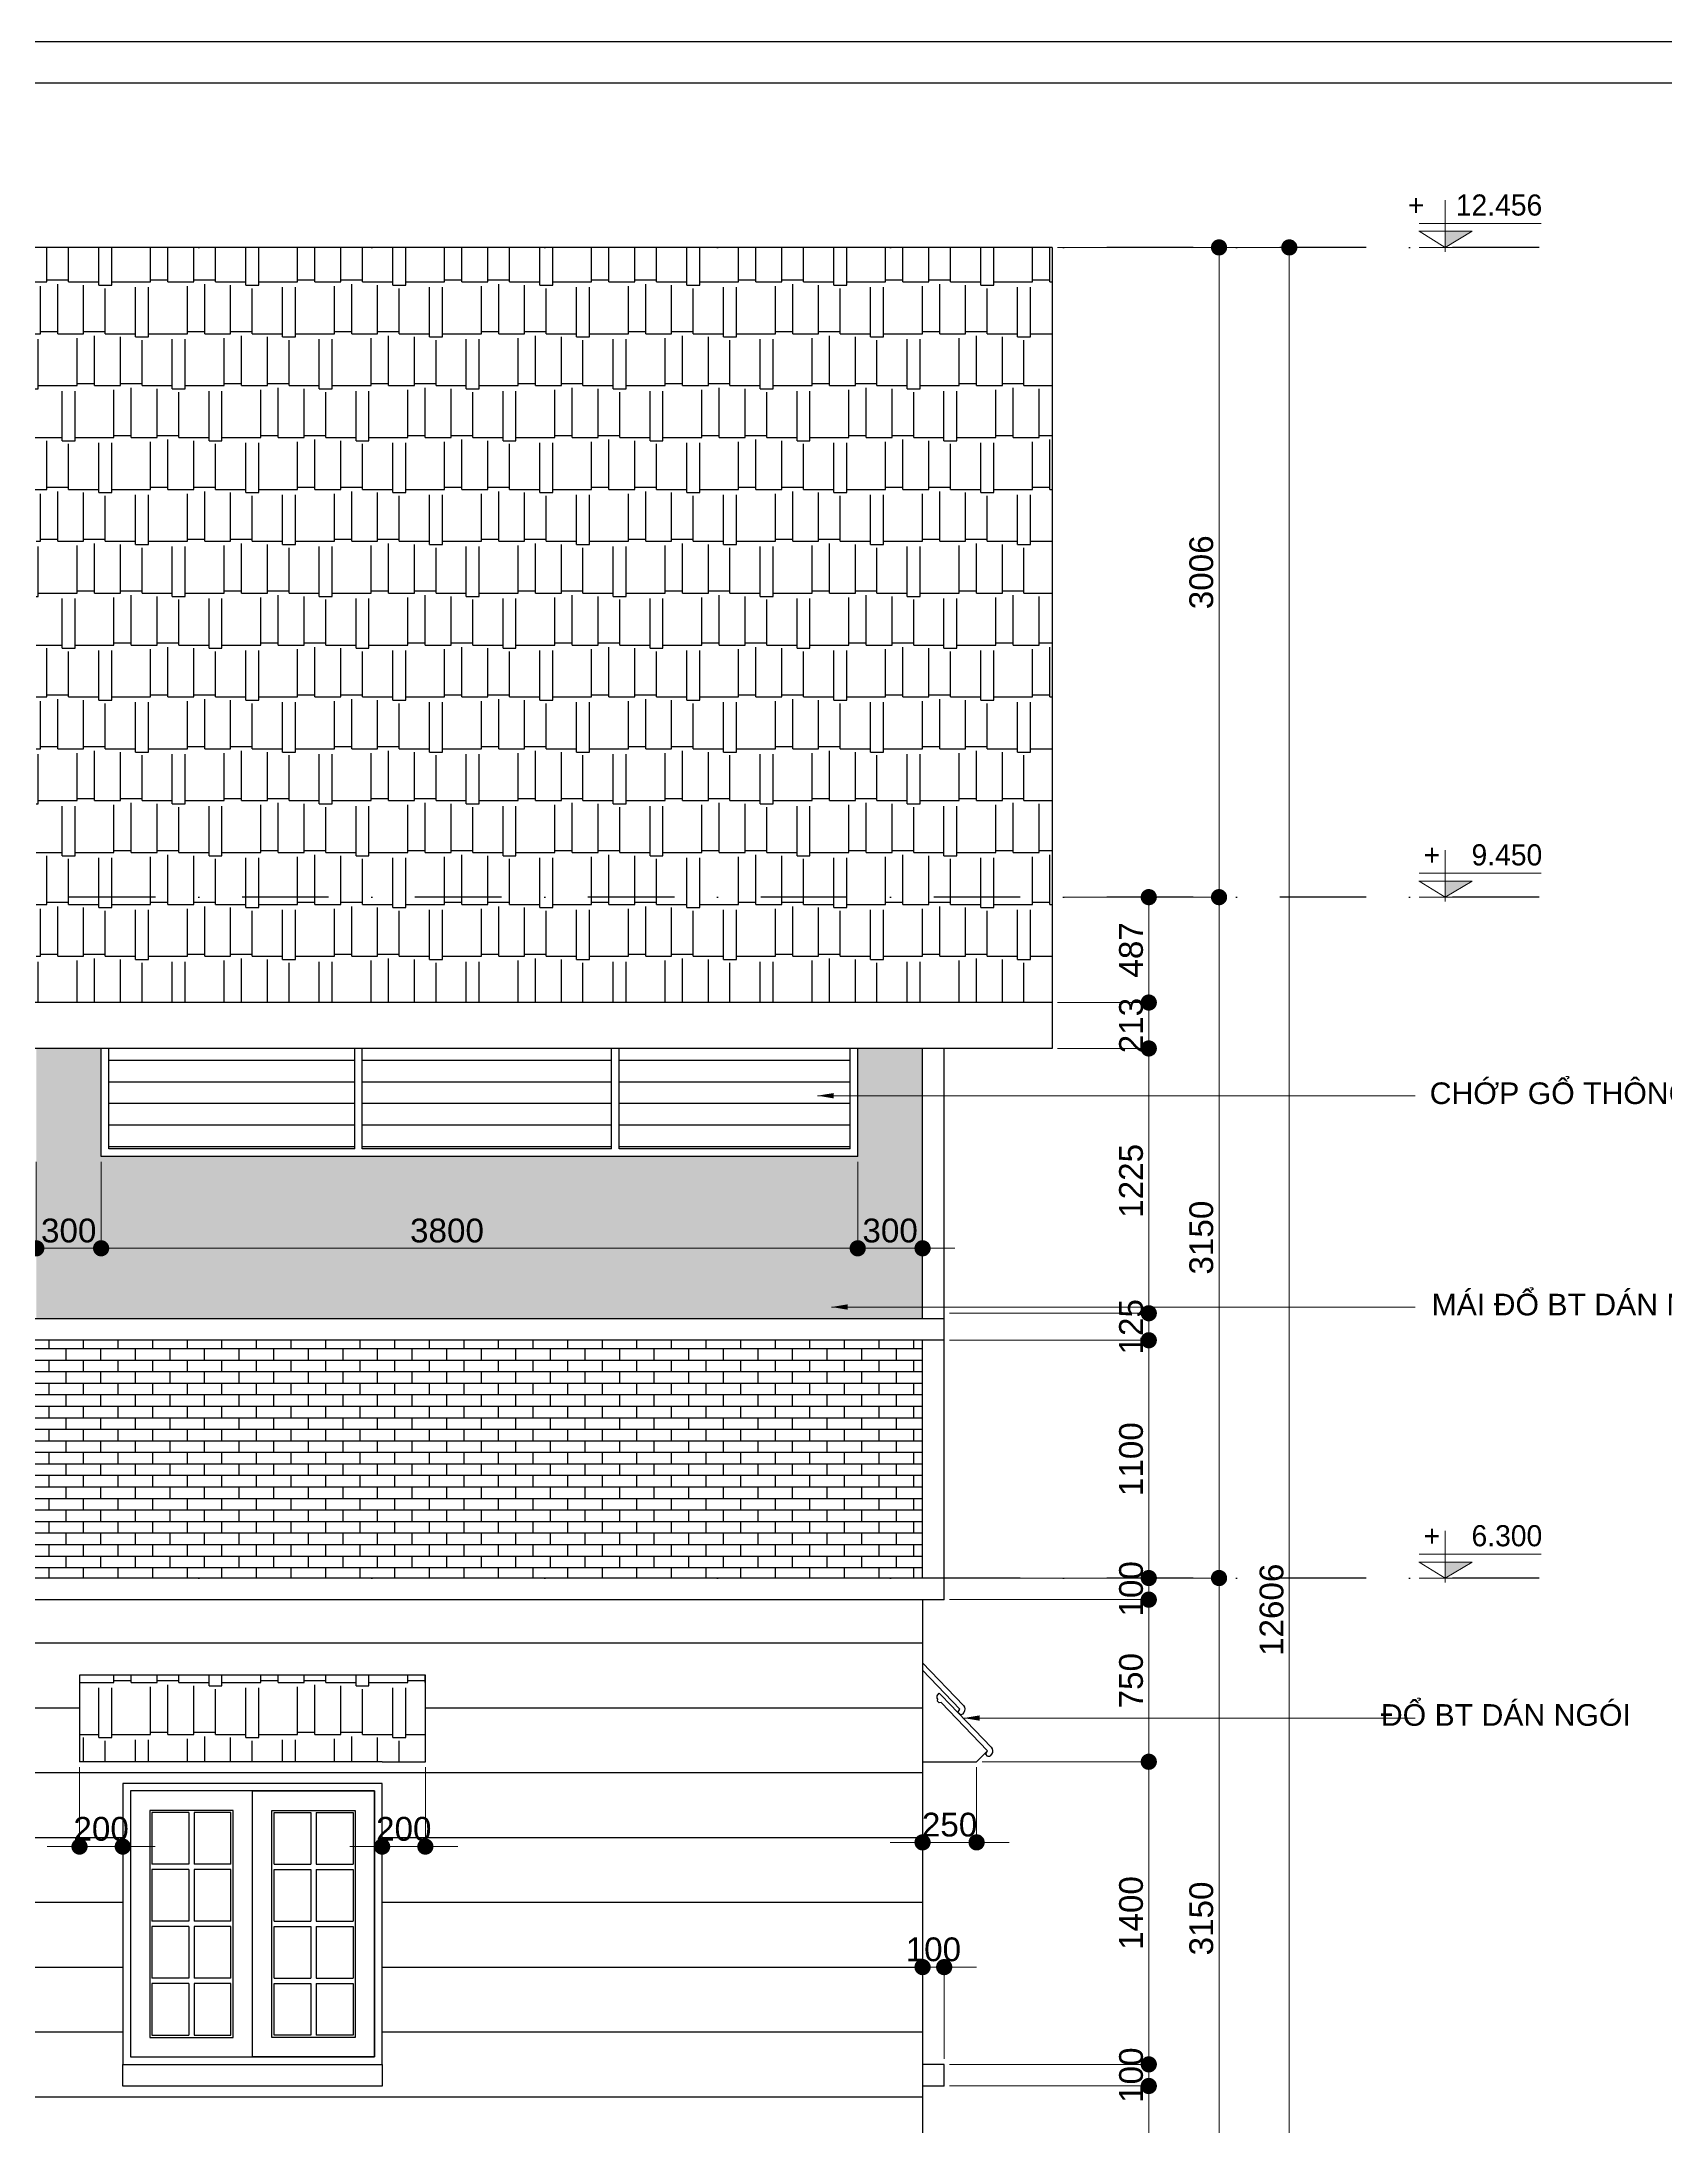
# Model space of a CAD drawing. Header units: millimetres. Extents: x -257631 to 60726, y -119421 to -4977.
# Drawn here: x 33852 to 48874, y -24266 to -4977 of the extents above; entities that cross this region are included whole.
import ezdxf
from ezdxf.enums import TextEntityAlignment as Align

# ---------------------------------------------------------------- set-up
doc = ezdxf.new("R2010")
doc.units = ezdxf.units.MM
doc.header["$LTSCALE"] = 400
doc.header["$MEASUREMENT"] = 0
doc.header["$PDMODE"] = 35
doc.linetypes.add('DASHDOTX2', pattern=[2, 1, -0.5, 0, -0.5])
for name, color, linetype in [('HACTH', 8, 'Continuous'), ('KHUNG', 5, 'Continuous'), ('net 2', 7, 'Continuous'), ('net 3', 144, 'Continuous'), ('THAY', 7, 'Continuous')]:
    doc.layers.add(name, color=color, linetype=linetype)
doc.layers.add('VTH-GHI CHU- KI HIEU', color=7, linetype='Continuous', lineweight=13)
doc.styles.add('100_dim', font='VAVOB.TTF', dxfattribs={"height": 220})
doc.styles.add('VNI-AVO', font='vhelven.ttf', dxfattribs={"height": 220})
doc.dimstyles.new('style-50', dxfattribs={"dimscale": 0, "dimtxt": 2.3, "dimasz": 150, "dimexe": 50, "dimexo": 50, "dimgap": 50, "dimtad": 1, "dimdec": 0, "dimlfac": 0.5, "dimzin": 9, "dimtxsty": 'VNI-AVO', "dimblk": 'DOT', "dimcen": 0, "dimdle": 150, "dimclrd": 146, "dimclre": 146, "dimclrt": 7, "dimadec": 0, "dimazin": 0, "dimtfac": 1, "dimtdec": 0, "dimtix": 1, "dimtmove": 2, "dimatfit": 3, "dimfxl": 0, "dimlwd": 13, "dimlwe": 13, "dimarcsym": 0})
pattern_1 = [(0, (0, 0), (1020, 480), [240, -200, 280, -120, 360, -160]), (0, (240, 20), (1020, 480), [200, -760, 160, -240]), (0, (720, -30), (1020, 480), [120, -1240]), (90, (0, 0), (-340, 480), [460, -1460]), (90, (240, 0), (-340, 480), [450, -1470]), (90, (440, 0), (-340, 480), [420, -1500]), (90, (720, -30), (-340, 480), [460, -1460]), (90, (840, -30), (-340, 480), [460, -1460]), (90, (1200, 0), (-340, 480), [440, -1480])]

# ---------------------------------------------------------------- blocks, each defined once
blk = doc.blocks.new('_Dot')
at = {"color": 0, "linetype": 'ByBlock', "lineweight": -2}
blk.add_line((-0.5, 0), (-1, 0), dxfattribs=at)
at = {"color": 0, "linetype": 'ByBlock', "lineweight": 100, "const_width": 0.5}
blk.add_lwpolyline([(-0.25, 0, 1), (0.25, 0, 1)], format="xyb", close=True, dxfattribs=at)
blk = doc.blocks.new('*D616')
at = {"layer": 'Defpoints', "color": 0}
for p in [(271584, 131809), (270434, 106597), (273777, 106597)]:
    blk.add_point(p, dxfattribs=at)
at = {"layer": 'net 2', "color": 146, "lineweight": 13}
for p, q in [((271634, 131809), (273827, 131809)), ((273777, 131659), (273777, 106747)), ((270484, 106597), (273827, 106597))]:
    blk.add_line(p, q, dxfattribs=at)
at = {"layer": 'net 2', "color": 146, "lineweight": 13, "xscale": 150, "yscale": 150, "zscale": 150}
for p, rotation in [((273777, 131809), 90), ((273777, 106597), 270)]:
    blk.add_blockref('_Dot', p, dxfattribs=dict(at, rotation=rotation))
at = {"layer": 'net 2', "color": 7, "insert": (273614, 119203), "char_height": 220, "attachment_point": 5, "rotation": 90, "style": 'VNI-AVO'}
blk.add_mtext('12606', dxfattribs=at)
blk = doc.blocks.new('*D615')
at = {"layer": 'Defpoints', "color": 0}
for p in [(271584, 131809), (273127, 131809), (271634, 125797)]:
    blk.add_point(p, dxfattribs=at)
at = {"layer": 'net 2', "color": 146, "lineweight": 13}
for p, q in [((271634, 131809), (273177, 131809)), ((273127, 125947), (273127, 131659)), ((271684, 125797), (273177, 125797))]:
    blk.add_line(p, q, dxfattribs=at)
at = {"layer": 'net 2', "color": 146, "lineweight": 13, "xscale": 150, "yscale": 150, "zscale": 150}
for p, rotation in [((273127, 131809), 90), ((273127, 125797), 270)]:
    blk.add_blockref('_Dot', p, dxfattribs=dict(at, rotation=rotation))
at = {"layer": 'net 2', "color": 7, "insert": (272964, 128803), "char_height": 220, "attachment_point": 5, "rotation": 90, "style": 'VNI-AVO'}
blk.add_mtext('3006', dxfattribs=at)
blk = doc.blocks.new('*D614')
at = {"layer": 'Defpoints', "color": 0}
for p in [(271734, 125797), (272477, 125797), (271584, 124822)]:
    blk.add_point(p, dxfattribs=at)
at = {"layer": 'net 2', "color": 146, "lineweight": 13}
for p, q in [((271784, 125797), (272527, 125797)), ((272477, 124972), (272477, 125647)), ((271634, 124822), (272527, 124822))]:
    blk.add_line(p, q, dxfattribs=at)
at = {"layer": 'net 2', "color": 146, "lineweight": 13, "xscale": 150, "yscale": 150, "zscale": 150}
for p, rotation in [((272477, 125797), 90), ((272477, 124822), 270)]:
    blk.add_blockref('_Dot', p, dxfattribs=dict(at, rotation=rotation))
at = {"layer": 'net 2', "color": 7, "insert": (272314, 125309), "char_height": 220, "attachment_point": 5, "rotation": 90, "style": 'VNI-AVO'}
blk.add_mtext('487', dxfattribs=at)
blk = doc.blocks.new('*D613')
at = {"layer": 'Defpoints', "color": 0}
for p in [(271634, 125797), (273127, 125797), (270584, 119497)]:
    blk.add_point(p, dxfattribs=at)
at = {"layer": 'net 2', "color": 146, "lineweight": 13}
for p, q in [((271684, 125797), (273177, 125797)), ((273127, 119647), (273127, 125647)), ((270634, 119497), (273177, 119497))]:
    blk.add_line(p, q, dxfattribs=at)
at = {"layer": 'net 2', "color": 146, "lineweight": 13, "xscale": 150, "yscale": 150, "zscale": 150}
for p, rotation in [((273127, 125797), 90), ((273127, 119497), 270)]:
    blk.add_blockref('_Dot', p, dxfattribs=dict(at, rotation=rotation))
at = {"layer": 'net 2', "color": 7, "insert": (272964, 122647), "char_height": 220, "attachment_point": 5, "rotation": 90, "style": 'VNI-AVO'}
blk.add_mtext('3150', dxfattribs=at)
blk = doc.blocks.new('*D612')
at = {"layer": 'Defpoints', "color": 0}
for p in [(271634, 124397), (272477, 124397), (270584, 121947)]:
    blk.add_point(p, dxfattribs=at)
at = {"layer": 'net 2', "color": 146, "lineweight": 13}
for p, q in [((271684, 124397), (272527, 124397)), ((272477, 122097), (272477, 124247)), ((270634, 121947), (272527, 121947))]:
    blk.add_line(p, q, dxfattribs=at)
at = {"layer": 'net 2', "color": 146, "lineweight": 13, "xscale": 150, "yscale": 150, "zscale": 150}
for p, rotation in [((272477, 124397), 90), ((272477, 121947), 270)]:
    blk.add_blockref('_Dot', p, dxfattribs=dict(at, rotation=rotation))
at = {"layer": 'net 2', "color": 7, "insert": (272314, 123172), "char_height": 220, "attachment_point": 5, "rotation": 90, "style": 'VNI-AVO'}
blk.add_mtext('1225', dxfattribs=at)
blk = doc.blocks.new('*D611')
at = {"layer": 'Defpoints', "color": 0}
for p in [(270584, 121947), (272477, 121947), (270584, 121697)]:
    blk.add_point(p, dxfattribs=at)
at = {"layer": 'net 2', "color": 146, "lineweight": 13}
for p, q in [((272477, 122097), (272477, 122247)), ((270634, 121947), (272527, 121947)), ((272477, 121697), (272477, 121947)), ((270634, 121697), (272527, 121697)), ((272477, 121547), (272477, 121397))]:
    blk.add_line(p, q, dxfattribs=at)
at = {"layer": 'net 2', "color": 146, "lineweight": 13, "xscale": 150, "yscale": 150, "zscale": 150}
for p, rotation in [((272477, 121947), 270), ((272477, 121697), 90)]:
    blk.add_blockref('_Dot', p, dxfattribs=dict(at, rotation=rotation))
at = {"layer": 'net 2', "color": 7, "insert": (272314, 121822), "char_height": 220, "attachment_point": 5, "rotation": 90, "style": 'VNI-AVO'}
blk.add_mtext('125', dxfattribs=at)
blk = doc.blocks.new('*D610')
at = {"layer": 'Defpoints', "color": 0}
for p in [(270584, 121697), (272477, 121697), (270584, 119497)]:
    blk.add_point(p, dxfattribs=at)
at = {"layer": 'net 2', "color": 146, "lineweight": 13}
for p, q in [((270634, 121697), (272527, 121697)), ((272477, 119647), (272477, 121547)), ((270634, 119497), (272527, 119497))]:
    blk.add_line(p, q, dxfattribs=at)
at = {"layer": 'net 2', "color": 146, "lineweight": 13, "xscale": 150, "yscale": 150, "zscale": 150}
for p, rotation in [((272477, 121697), 90), ((272477, 119497), 270)]:
    blk.add_blockref('_Dot', p, dxfattribs=dict(at, rotation=rotation))
at = {"layer": 'net 2', "color": 7, "insert": (272314, 120597), "char_height": 220, "attachment_point": 5, "rotation": 90, "style": 'VNI-AVO'}
blk.add_mtext('1100', dxfattribs=at)
blk = doc.blocks.new('*D607')
at = {"layer": 'Defpoints', "color": 0}
for p in [(270584, 119497), (272477, 119497), (270584, 119297)]:
    blk.add_point(p, dxfattribs=at)
at = {"layer": 'net 2', "color": 146, "lineweight": 13}
for p, q in [((272477, 119647), (272477, 119797)), ((270634, 119497), (272527, 119497)), ((272477, 119297), (272477, 119497)), ((270634, 119297), (272527, 119297)), ((272477, 119147), (272477, 118997))]:
    blk.add_line(p, q, dxfattribs=at)
at = {"layer": 'net 2', "color": 146, "lineweight": 13, "xscale": 150, "yscale": 150, "zscale": 150}
for p, rotation in [((272477, 119497), 270), ((272477, 119297), 90)]:
    blk.add_blockref('_Dot', p, dxfattribs=dict(at, rotation=rotation))
at = {"layer": 'net 2', "color": 7, "insert": (272314, 119397), "char_height": 220, "attachment_point": 5, "rotation": 90, "style": 'VNI-AVO'}
blk.add_mtext('100', dxfattribs=at)
blk = doc.blocks.new('VTH- COTE')
at = {"layer": 'VTH-GHI CHU- KI HIEU'}
blk.add_hatch(color=256, dxfattribs=at).paths.add_polyline_path([(0, 0), (40.7, 24.3), (0, 24.3)])
for p, q in [((0, 71.4), (0, -6.7)), ((-39.3, 36.3), (145.4, 36.3)), ((-39.7, 24.3), (40.7, 24.3)), ((-39.3, 24.3), (0, 0)), ((-39.3, 0), (40.7, 0)), ((40.7, 24.3), (0, 0))]:
    blk.add_line(p, q, dxfattribs=at)
at = {"layer": 'VTH-GHI CHU- KI HIEU', "style": '100_dim'}
blk.add_attdef('%%P0.000', text='', height=32, dxfattribs=at).set_placement((147, 64.1), align=Align.MIDDLE_RIGHT)
blk = doc.blocks.new('*D597')
at = {"layer": 'Defpoints', "color": 0}
for p in [(262584, 117797), (262984, 117597), (262584, 117012)]:
    blk.add_point(p, dxfattribs=at)
at = {"layer": 'net 2', "color": 146, "lineweight": 13}
for p, q in [((262584, 117747), (262584, 116962)), ((262984, 117547), (262984, 116962)), ((262434, 117012), (262284, 117012)), ((262984, 117012), (262584, 117012)), ((263134, 117012), (263284, 117012))]:
    blk.add_line(p, q, dxfattribs=at)
at = {"layer": 'net 2', "color": 146, "lineweight": 13, "xscale": 150, "yscale": 150, "zscale": 150}
blk.add_blockref('_Dot', (262584, 117012), dxfattribs=at)
at = {"layer": 'net 2', "color": 146, "lineweight": 13, "xscale": 150, "yscale": 150, "zscale": 150, "rotation": 180}
blk.add_blockref('_Dot', (262984, 117012), dxfattribs=at)
at = {"layer": 'net 2', "color": 7, "insert": (262784, 117175), "char_height": 220, "attachment_point": 5, "style": 'VNI-AVO'}
blk.add_mtext('200', dxfattribs=at)
blk = doc.blocks.new('*D598')
at = {"layer": 'Defpoints', "color": 0}
for p in [(265784, 117797), (265384, 117597), (265784, 117012)]:
    blk.add_point(p, dxfattribs=at)
at = {"layer": 'net 2', "color": 146, "lineweight": 13}
for p, q in [((265784, 117747), (265784, 116962)), ((265384, 117547), (265384, 116962)), ((265234, 117012), (265084, 117012)), ((265384, 117012), (265784, 117012)), ((265934, 117012), (266084, 117012))]:
    blk.add_line(p, q, dxfattribs=at)
at = {"layer": 'net 2', "color": 146, "lineweight": 13, "xscale": 150, "yscale": 150, "zscale": 150}
blk.add_blockref('_Dot', (265384, 117012), dxfattribs=at)
at = {"layer": 'net 2', "color": 146, "lineweight": 13, "xscale": 150, "yscale": 150, "zscale": 150, "rotation": 180}
blk.add_blockref('_Dot', (265784, 117012), dxfattribs=at)
at = {"layer": 'net 2', "color": 7, "insert": (265584, 117175), "char_height": 220, "attachment_point": 5, "style": 'VNI-AVO'}
blk.add_mtext('200', dxfattribs=at)
blk = doc.blocks.new('*D592')
at = {"layer": 'Defpoints', "color": 0}
for p in [(269784, 123397), (270384, 123397), (270384, 122548)]:
    blk.add_point(p, dxfattribs=at)
at = {"layer": 'net 2', "color": 146, "lineweight": 13}
for p, q in [((269784, 123347), (269784, 122498)), ((270384, 123347), (270384, 122498)), ((269634, 122548), (269484, 122548)), ((269784, 122548), (270384, 122548)), ((270534, 122548), (270684, 122548))]:
    blk.add_line(p, q, dxfattribs=at)
at = {"layer": 'net 2', "color": 146, "lineweight": 13, "xscale": 150, "yscale": 150, "zscale": 150}
blk.add_blockref('_Dot', (269784, 122548), dxfattribs=at)
at = {"layer": 'net 2', "color": 146, "lineweight": 13, "xscale": 150, "yscale": 150, "zscale": 150, "rotation": 180}
blk.add_blockref('_Dot', (270384, 122548), dxfattribs=at)
at = {"layer": 'net 2', "color": 7, "insert": (270084, 122711), "char_height": 220, "attachment_point": 5, "style": 'VNI-AVO'}
blk.add_mtext('300', dxfattribs=at)
blk = doc.blocks.new('*D591')
at = {"layer": 'Defpoints', "color": 0}
for p in [(262184, 123397), (269784, 123397), (269784, 122548)]:
    blk.add_point(p, dxfattribs=at)
at = {"layer": 'net 2', "color": 146, "lineweight": 13}
for p, q in [((262184, 123347), (262184, 122498)), ((269784, 123347), (269784, 122498)), ((262334, 122548), (269634, 122548))]:
    blk.add_line(p, q, dxfattribs=at)
at = {"layer": 'net 2', "color": 146, "lineweight": 13, "xscale": 150, "yscale": 150, "zscale": 150, "rotation": 180}
blk.add_blockref('_Dot', (262184, 122548), dxfattribs=at)
at = {"layer": 'net 2', "color": 146, "lineweight": 13, "xscale": 150, "yscale": 150, "zscale": 150}
blk.add_blockref('_Dot', (269784, 122548), dxfattribs=at)
at = {"layer": 'net 2', "color": 7, "insert": (265984, 122711), "char_height": 220, "attachment_point": 5, "style": 'VNI-AVO'}
blk.add_mtext('3800', dxfattribs=at)
blk = doc.blocks.new('*D590')
at = {"layer": 'Defpoints', "color": 0}
for p in [(262184, 123397), (262784, 123397), (262184, 122548)]:
    blk.add_point(p, dxfattribs=at)
at = {"layer": 'net 2', "color": 146, "lineweight": 13}
for p, q in [((262184, 123347), (262184, 122498)), ((262784, 123347), (262784, 122498)), ((262034, 122548), (261884, 122548)), ((262784, 122548), (262184, 122548)), ((262934, 122548), (263084, 122548))]:
    blk.add_line(p, q, dxfattribs=at)
at = {"layer": 'net 2', "color": 146, "lineweight": 13, "xscale": 150, "yscale": 150, "zscale": 150}
blk.add_blockref('_Dot', (262184, 122548), dxfattribs=at)
at = {"layer": 'net 2', "color": 146, "lineweight": 13, "xscale": 150, "yscale": 150, "zscale": 150, "rotation": 180}
blk.add_blockref('_Dot', (262784, 122548), dxfattribs=at)
at = {"layer": 'net 2', "color": 7, "insert": (262484, 122711), "char_height": 220, "attachment_point": 5, "style": 'VNI-AVO'}
blk.add_mtext('300', dxfattribs=at)
blk = doc.blocks.new('*D578')
at = {"layer": 'Defpoints', "color": 0}
for p in [(270584, 114797), (272477, 114797), (270384, 113197)]:
    blk.add_point(p, dxfattribs=at)
at = {"layer": 'HACTH', "color": 146, "lineweight": 13}
for p, q in [((270634, 114797), (272527, 114797)), ((272477, 113347), (272477, 114647)), ((270434, 113197), (272527, 113197))]:
    blk.add_line(p, q, dxfattribs=at)
at = {"layer": 'HACTH', "color": 146, "lineweight": 13, "xscale": 150, "yscale": 150, "zscale": 150}
for p, rotation in [((272477, 114797), 90), ((272477, 113197), 270)]:
    blk.add_blockref('_Dot', p, dxfattribs=dict(at, rotation=rotation))
at = {"layer": 'HACTH', "color": 7, "insert": (272314, 113997), "char_height": 220, "attachment_point": 5, "rotation": 90, "style": 'VNI-AVO'}
blk.add_mtext('800', dxfattribs=at)
blk = doc.blocks.new('*D579')
at = {"layer": 'Defpoints', "color": 0}
for p in [(270584, 114997), (272477, 114997), (270584, 114797)]:
    blk.add_point(p, dxfattribs=at)
at = {"layer": 'HACTH', "color": 146, "lineweight": 13}
for p, q in [((272477, 115147), (272477, 115297)), ((270634, 114997), (272527, 114997)), ((272477, 114797), (272477, 114997)), ((270634, 114797), (272527, 114797)), ((272477, 114647), (272477, 114497))]:
    blk.add_line(p, q, dxfattribs=at)
at = {"layer": 'HACTH', "color": 146, "lineweight": 13, "xscale": 150, "yscale": 150, "zscale": 150}
for p, rotation in [((272477, 114997), 270), ((272477, 114797), 90)]:
    blk.add_blockref('_Dot', p, dxfattribs=dict(at, rotation=rotation))
at = {"layer": 'HACTH', "color": 7, "insert": (272314, 114897), "char_height": 220, "attachment_point": 5, "rotation": 90, "style": 'VNI-AVO'}
blk.add_mtext('100', dxfattribs=at)
blk = doc.blocks.new('*D580')
at = {"layer": 'Defpoints', "color": 0}
for p in [(270884, 117797), (272477, 117797), (270584, 114997)]:
    blk.add_point(p, dxfattribs=at)
at = {"layer": 'HACTH', "color": 146, "lineweight": 13}
for p, q in [((270934, 117797), (272527, 117797)), ((272477, 115147), (272477, 117647)), ((270634, 114997), (272527, 114997))]:
    blk.add_line(p, q, dxfattribs=at)
at = {"layer": 'HACTH', "color": 146, "lineweight": 13, "xscale": 150, "yscale": 150, "zscale": 150}
for p, rotation in [((272477, 117797), 90), ((272477, 114997), 270)]:
    blk.add_blockref('_Dot', p, dxfattribs=dict(at, rotation=rotation))
at = {"layer": 'HACTH', "color": 7, "insert": (272314, 116397), "char_height": 220, "attachment_point": 5, "rotation": 90, "style": 'VNI-AVO'}
blk.add_mtext('1400', dxfattribs=at)
blk = doc.blocks.new('*D581')
at = {"layer": 'Defpoints', "color": 0}
for p in [(270584, 119297), (272477, 119297), (270884, 117797)]:
    blk.add_point(p, dxfattribs=at)
at = {"layer": 'HACTH', "color": 146, "lineweight": 13}
for p, q in [((270634, 119297), (272527, 119297)), ((272477, 117947), (272477, 119147)), ((270934, 117797), (272527, 117797))]:
    blk.add_line(p, q, dxfattribs=at)
at = {"layer": 'HACTH', "color": 146, "lineweight": 13, "xscale": 150, "yscale": 150, "zscale": 150}
for p, rotation in [((272477, 119297), 90), ((272477, 117797), 270)]:
    blk.add_blockref('_Dot', p, dxfattribs=dict(at, rotation=rotation))
at = {"layer": 'HACTH', "color": 7, "insert": (272314, 118547), "char_height": 220, "attachment_point": 5, "rotation": 90, "style": 'VNI-AVO'}
blk.add_mtext('750', dxfattribs=at)
blk = doc.blocks.new('*D582')
at = {"layer": 'Defpoints', "color": 0}
for p in [(271584, 124822), (272477, 124822), (271584, 124397)]:
    blk.add_point(p, dxfattribs=at)
at = {"layer": 'HACTH', "color": 146, "lineweight": 13}
for p, q in [((272477, 124972), (272477, 125122)), ((271634, 124822), (272527, 124822)), ((272477, 124397), (272477, 124822)), ((271634, 124397), (272527, 124397)), ((272477, 124247), (272477, 124097))]:
    blk.add_line(p, q, dxfattribs=at)
at = {"layer": 'HACTH', "color": 146, "lineweight": 13, "xscale": 150, "yscale": 150, "zscale": 150}
for p, rotation in [((272477, 124822), 270), ((272477, 124397), 90)]:
    blk.add_blockref('_Dot', p, dxfattribs=dict(at, rotation=rotation))
at = {"layer": 'HACTH', "color": 7, "insert": (272314, 124609), "char_height": 220, "attachment_point": 5, "rotation": 90, "style": 'VNI-AVO'}
blk.add_mtext('213', dxfattribs=at)
blk = doc.blocks.new('*D583')
at = {"layer": 'Defpoints', "color": 0}
for p in [(270584, 119497), (273127, 119497), (271021, 113197)]:
    blk.add_point(p, dxfattribs=at)
at = {"layer": 'HACTH', "color": 146, "lineweight": 13}
for p, q in [((270634, 119497), (273177, 119497)), ((273127, 113347), (273127, 119347)), ((271071, 113197), (273177, 113197))]:
    blk.add_line(p, q, dxfattribs=at)
at = {"layer": 'HACTH', "color": 146, "lineweight": 13, "xscale": 150, "yscale": 150, "zscale": 150}
for p, rotation in [((273127, 119497), 90), ((273127, 113197), 270)]:
    blk.add_blockref('_Dot', p, dxfattribs=dict(at, rotation=rotation))
at = {"layer": 'HACTH', "color": 7, "insert": (272964, 116347), "char_height": 220, "attachment_point": 5, "rotation": 90, "style": 'VNI-AVO'}
blk.add_mtext('3150', dxfattribs=at)
blk = doc.blocks.new('*D562')
at = {"layer": 'Defpoints', "color": 0}
for p in [(270384, 117797), (270884, 117797), (270384, 117051)]:
    blk.add_point(p, dxfattribs=at)
at = {"layer": 'net 2', "color": 146, "lineweight": 13}
for p, q in [((270384, 117747), (270384, 117001)), ((270884, 117747), (270884, 117001)), ((270234, 117051), (270084, 117051)), ((270884, 117051), (270384, 117051)), ((271034, 117051), (271184, 117051))]:
    blk.add_line(p, q, dxfattribs=at)
at = {"layer": 'net 2', "color": 146, "lineweight": 13, "xscale": 150, "yscale": 150, "zscale": 150}
blk.add_blockref('_Dot', (270384, 117051), dxfattribs=at)
at = {"layer": 'net 2', "color": 146, "lineweight": 13, "xscale": 150, "yscale": 150, "zscale": 150, "rotation": 180}
blk.add_blockref('_Dot', (270884, 117051), dxfattribs=at)
at = {"layer": 'net 2', "color": 7, "insert": (270634, 117214), "char_height": 220, "attachment_point": 5, "style": 'VNI-AVO'}
blk.add_mtext('250', dxfattribs=at)
blk = doc.blocks.new('*D564')
at = {"layer": 'Defpoints', "color": 0}
for p in [(270384, 115897), (270384, 114997), (270584, 114997)]:
    blk.add_point(p, dxfattribs=at)
at = {"layer": 'net 2', "color": 146, "lineweight": 13}
for p, q in [((270384, 115047), (270384, 115947)), ((270584, 115047), (270584, 115947)), ((270234, 115897), (270084, 115897)), ((270584, 115897), (270384, 115897)), ((270734, 115897), (270884, 115897))]:
    blk.add_line(p, q, dxfattribs=at)
at = {"layer": 'net 2', "color": 146, "lineweight": 13, "xscale": 150, "yscale": 150, "zscale": 150}
blk.add_blockref('_Dot', (270384, 115897), dxfattribs=at)
at = {"layer": 'net 2', "color": 146, "lineweight": 13, "xscale": 150, "yscale": 150, "zscale": 150, "rotation": 180}
blk.add_blockref('_Dot', (270584, 115897), dxfattribs=at)
at = {"layer": 'net 2', "color": 7, "insert": (270484, 116060), "char_height": 220, "attachment_point": 5, "style": 'VNI-AVO'}
blk.add_mtext('100', dxfattribs=at)

msp = doc.modelspace()

# ---------------------------------------------------------------- hatches: boundary and pattern name
at = {"layer": 'HACTH'}
h = msp.add_hatch(dxfattribs=at)
h.set_pattern_fill('AR-RSHKE,_O', color=256, scale=40)
h.set_pattern_definition(pattern_1)
h.paths.add_polyline_path([(43202.1, -6880.1), (27002.1, -6880.1), (27002.1, -9305), (33802.1, -9305), (33802.1, -12892.8), (43202.1, -12892.8)])
h.paths.add_polyline_path([(43202.1, -12892.8), (33802.1, -12892.8), (33802.1, -13867.3), (43202.1, -13867.3)])
h = msp.add_hatch(dxfattribs=at)
h.set_pattern_fill('DOTS,_O', color=256, scale=2000)
h.set_pattern_definition([(0, (0, 0), (62.5, 125), [0, -125])])
h.paths.add_polyline_path([(42002.1, -31792.8), (42002.1, -29992.8), (38801.6, -29992.8), (38801.6, -30192.8), (36401.6, -30192.8), (36401.6, -29992.8), (31001.6, -29992.8), (31001.6, -30192.8), (29401.6, -30192.8), (29401.6, -31792.8)])
h.paths.add_polyline_path([(27002.1, -31792.8), (27601.6, -31792.8), (27601.6, -29992.8), (27002.1, -29992.8)])
h.paths.add_polyline_path([(42002.1, -32092.8), (42002.1, -31792.8), (27002.1, -31792.8), (27002.1, -32092.8)])
h.paths.add_polyline_path([(42002.1, -14292.8), (41402.1, -14292.8), (41402.1, -15292.8), (34402.1, -15292.8), (34402.1, -14292.8), (33802.1, -14292.8), (33802.1, -16792.8), (42002.1, -16792.8)])
h.paths.add_polyline_path([(33793.1, -15810.6), (34411.1, -15810.6), (34411.1, -16146.8), (33793.1, -16146.8)], flags=9)
h.paths.add_polyline_path([(37203.3, -15810.6), (38000.9, -15810.6), (38000.9, -16146.8), (37203.3, -16146.8)], flags=24)
h.paths.add_polyline_path([(41393.1, -15810.6), (42011.1, -15810.6), (42011.1, -16146.8), (41393.1, -16146.8)], flags=9)
h = msp.add_hatch(dxfattribs=at)
h.set_pattern_fill('_USER,_O', color=256, scale=200, pattern_type=0)
h.set_pattern_definition([(0, (0, 0), (0, 200), [])])
h.paths.add_polyline_path([(36748.8, -14292.8), (34472.1, -14292.8), (34472.1, -15222.8), (36748.8, -15222.8)])
h.paths.add_polyline_path([(39125.4, -14292.8), (36818.8, -14292.8), (36818.8, -15222.8), (39125.4, -15222.8)])
h.paths.add_polyline_path([(41332.1, -14292.8), (39195.4, -14292.8), (39195.4, -15222.8), (41332.1, -15222.8)])
h = msp.add_hatch(dxfattribs=at)
h.set_pattern_fill('AR-BRSTD,_O', color=256, scale=40)
h.set_pattern_definition([(0, (0, 0), (0, 106.68), []), (90, (0, 0), (-160, 106.68), [106.68, -106.68])])
h.paths.add_polyline_path([(42002.1, -16992.8), (27002.1, -16992.8), (27002.1, -19192.8), (42002.1, -19192.8)])
h = msp.add_hatch(dxfattribs=at)
h.set_pattern_fill('AR-RSHKE,_O', color=256, scale=40)
h.set_pattern_definition(pattern_1)
h.paths.add_polyline_path([(37402.6, -20092.8), (34202.6, -20092.8), (34202.6, -20892.8), (37002.6, -20892.8), (37402.6, -20892.8)])

# ---------------------------------------------------------------- linework, layer by layer
at = {"layer": 'HACTH', "linetype": 'DASHDOTX2', "ltscale": 2}
for p, q in [((47706.4, -6880.1), (21911.6, -6880.1)), ((47706.4, -12892.8), (21911.6, -12892.8)), ((47706.4, -19192.8), (21911.6, -19192.8))]:
    msp.add_line(p, q, dxfattribs=at)
at = {"layer": 'HACTH'}
for p, q in [((27002.1, -19792.8), (42002.1, -19792.8)), ((27002.1, -20392.8), (34202.6, -20392.8)), ((37402.6, -20392.8), (42002.1, -20392.8)), ((27002.1, -20992.8), (42002.1, -20992.8)), ((35212.6, -21362.8), (35212.6, -21840.3)), ((35262.6, -21362.8), (35262.6, -21840.3)), ((36342.6, -21362.8), (36342.6, -21840.3)), ((36392.6, -21362.8), (36392.6, -21840.3)), ((27002.1, -21592.8), (34602.6, -21592.8)), ((37002.6, -21592.8), (42002.1, -21592.8)), ((35212.6, -21840.3), (34872.6, -21840.3)), ((35212.6, -21890.3), (34872.6, -21890.3)), ((35212.6, -21890.3), (35212.6, -22367.8)), ((35602.6, -21840.3), (35262.6, -21840.3)), ((35262.6, -21890.3), (35262.6, -22367.8)), ((35602.6, -21890.3), (35262.6, -21890.3)), ((36002.6, -21840.3), (36342.6, -21840.3)), ((36002.6, -21890.3), (36342.6, -21890.3)), ((36342.6, -21890.3), (36342.6, -22367.8)), ((36392.6, -21840.3), (36732.6, -21840.3)), ((36392.6, -21890.3), (36732.6, -21890.3)), ((36392.6, -21890.3), (36392.6, -22367.8)), ((27002.1, -22192.8), (34602.6, -22192.8)), ((35212.6, -22367.8), (34872.6, -22367.8)), ((35602.6, -22367.8), (35262.6, -22367.8)), ((36002.6, -22367.8), (36342.6, -22367.8)), ((36392.6, -22367.8), (36732.6, -22367.8)), ((37002.6, -22192.8), (42002.1, -22192.8)), ((35212.6, -22417.8), (34872.6, -22417.8)), ((35212.6, -22417.8), (35212.6, -22895.3)), ((35262.6, -22417.8), (35262.6, -22895.3)), ((35602.6, -22417.8), (35262.6, -22417.8)), ((36002.6, -22417.8), (36342.6, -22417.8)), ((36342.6, -22417.8), (36342.6, -22895.3)), ((36392.6, -22417.8), (36732.6, -22417.8)), ((36392.6, -22417.8), (36392.6, -22895.3)), ((27002.1, -22792.8), (34602.6, -22792.8)), ((35212.6, -22895.3), (34872.6, -22895.3)), ((35212.6, -22945.3), (34872.6, -22945.3)), ((35212.6, -22945.3), (35212.6, -23422.8)), ((35602.6, -22895.3), (35262.6, -22895.3)), ((35262.6, -22945.3), (35262.6, -23422.8)), ((35602.6, -22945.3), (35262.6, -22945.3)), ((36002.6, -22895.3), (36342.6, -22895.3)), ((36002.6, -22945.3), (36342.6, -22945.3)), ((36342.6, -22945.3), (36342.6, -23422.8)), ((36392.6, -22895.3), (36732.6, -22895.3)), ((36392.6, -22945.3), (36732.6, -22945.3)), ((36392.6, -22945.3), (36392.6, -23422.8)), ((37002.6, -22792.8), (42002.1, -22792.8)), ((27002.1, -23392.8), (34602.6, -23392.8)), ((37002.6, -23392.8), (42002.1, -23392.8)), ((27002.1, -23992.8), (42002.1, -23992.8))]:
    msp.add_line(p, q, dxfattribs=at)
for points in [[(7964, -43125.1), (60725.9, -43125.1), (60725.9, -4977.1), (7964, -4977.1)], [(35802.6, -21162.8), (34672.6, -21162.8), (34672.6, -23622.8), (35802.6, -23622.8)], [(36932.6, -21162.8), (34672.6, -21162.8), (34672.6, -23622.8), (36932.6, -23622.8)], [(35802.6, -21162.8), (36932.6, -21162.8), (36932.6, -23622.8), (35802.6, -23622.8)], [(35622.6, -21342.8), (34852.6, -21342.8), (34852.6, -23442.8), (35622.6, -23442.8)], [(35982.6, -21342.8), (36752.6, -21342.8), (36752.6, -23442.8), (35982.6, -23442.8)]]:
    msp.add_lwpolyline(points, close=True, dxfattribs=at)
for points in [[(35212.6, -21362.8), (34872.6, -21362.8), (34872.6, -21840.3)], [(35602.6, -21840.3), (35602.6, -21362.8), (35262.6, -21362.8)], [(36002.6, -21840.3), (36002.6, -21362.8), (36342.6, -21362.8)], [(36392.6, -21362.8), (36732.6, -21362.8), (36732.6, -21840.3)], [(34872.6, -21890.3), (34872.6, -22367.8)], [(35602.6, -22367.8), (35602.6, -21890.3)], [(36002.6, -22367.8), (36002.6, -21890.3)], [(36732.6, -21890.3), (36732.6, -22367.8)], [(34872.6, -22417.8), (34872.6, -22895.3)], [(35602.6, -22895.3), (35602.6, -22417.8)], [(36002.6, -22895.3), (36002.6, -22417.8)], [(36732.6, -22417.8), (36732.6, -22895.3)], [(34872.6, -22945.3), (34872.6, -23422.8), (35212.6, -23422.8)], [(35262.6, -23422.8), (35602.6, -23422.8), (35602.6, -22945.3)], [(36342.6, -23422.8), (36002.6, -23422.8), (36002.6, -22945.3)], [(36732.6, -22945.3), (36732.6, -23422.8), (36392.6, -23422.8)]]:
    msp.add_lwpolyline(points, dxfattribs=at)
at = {"layer": 'KHUNG'}
msp.add_lwpolyline([(9340.9, -5356.7), (60346.3, -5356.7), (60346.3, -37762.6), (9340.9, -37762.6)], close=True, dxfattribs=at)
msp.add_lwpolyline([(9340.9, -5356.7), (60346.3, -5356.7), (60346.3, -37762.6)], dxfattribs=at)
at = {"layer": 'net 3'}
for p, q in [((43202.1, -6880.1), (27002.1, -6880.1)), ((43202.1, -6880.1), (43202.1, -14292.8)), ((43202.1, -13867.3), (27002.1, -13867.3)), ((43202.1, -14292.8), (27002.1, -14292.8)), ((34402.1, -15292.8), (34402.1, -14292.8)), ((34472.1, -15222.8), (34472.1, -14292.8)), ((36748.8, -15222.8), (36748.8, -14292.8)), ((36818.8, -15222.8), (36818.8, -14292.8)), ((39125.4, -15222.8), (39125.4, -14292.8)), ((39195.4, -15222.8), (39195.4, -14292.8)), ((41332.1, -15222.8), (41332.1, -14292.8)), ((41402.1, -15292.8), (41402.1, -14292.8)), ((42002.1, -16792.8), (42002.1, -14292.8)), ((42202.1, -19192.8), (42202.1, -14292.8)), ((36748.8, -15222.8), (34472.1, -15222.8)), ((39125.4, -15222.8), (36818.8, -15222.8)), ((41332.1, -15222.8), (39195.4, -15222.8)), ((41402.1, -15292.8), (34402.1, -15292.8)), ((42202.1, -16792.8), (27002.1, -16792.8)), ((42202.1, -16992.8), (42202.1, -16792.8)), ((42202.1, -16992.8), (27002.1, -16992.8)), ((42002.1, -19192.8), (42002.1, -16992.8)), ((42202.1, -19192.8), (27002.1, -19192.8)), ((42202.1, -19392.8), (42202.1, -19192.8)), ((42202.1, -19392.8), (27002.1, -19392.8)), ((42002.1, -19392.8), (42002.1, -32092.8)), ((42502.1, -20892.8), (42602.1, -20792.8)), ((37002.6, -20892.8), (34202.6, -20892.8)), ((37002.6, -20892.8), (37402.6, -20892.8)), ((42002.1, -20892.8), (42502.1, -20892.8)), ((42202.1, -23692.8), (42002.1, -23692.8)), ((42202.1, -23892.8), (42202.1, -23692.8)), ((42202.1, -23892.8), (42002.1, -23892.8))]:
    msp.add_line(p, q, dxfattribs=at)
msp.add_lwpolyline([(42002.1, -19977.8), (42379.7, -20372.7, -0.380549), (42383.5, -20436.5), (42371.3, -20452, -0.448699), (42347.4, -20453.5), (42329.9, -20436.1), (42345.8, -20406.8), (42002.1, -20045.7)], format="xyb", dxfattribs=at)
for points in [[(37402.6, -20892.8), (37402.6, -20092.8), (34202.6, -20092.8), (34202.6, -20892.8)], [(37002.6, -23692.8), (37002.6, -23892.8), (34602.6, -23892.8), (34602.6, -23692.8)]]:
    msp.add_lwpolyline(points, dxfattribs=at)
msp.add_lwpolyline([(42143.6, -20313, -0.3909013), (42144.3, -20274), (42155.5, -20257.1), (42177.8, -20279.3), (42177.8, -20279.3), (42177.8, -20279.3), (42253.2, -20358.5), (42253.2, -20358.5), (42636, -20758.8, -0.380549), (42639.8, -20822.5), (42627.5, -20838.1, -0.448699), (42603.7, -20839.6), (42586.2, -20822.2), (42602.1, -20792.8), (42174.6, -20343.8), (42155.4, -20346.1), (42141.3, -20331.5), (42144.1, -20313.5)], format="xyb", close=True, dxfattribs=at)
msp.add_lwpolyline([(37002.6, -21092.8), (34602.6, -21092.8), (34602.6, -23692.8), (37002.6, -23692.8)], close=True, dxfattribs=at)

# ---------------------------------------------------------------- block references
at = {"layer": 'VTH-GHI CHU- KI HIEU', "xscale": 6.111111111007631, "yscale": 6.111111111007631, "zscale": 6.111111110977719}
for p, values in [((46837.3, -6880.1), {'%%P0.000': '+    12.456'}), ((46837.3, -12892.8), {'%%P0.000': '+    9.450'}), ((46837.3, -19192.8), {'%%P0.000': '+    6.300'})]:
    msp.add_blockref('VTH- COTE', p, dxfattribs=at).add_auto_attribs(values)

# ---------------------------------------------------------------- texts
at = {"layer": 'THAY', "ltscale": 5, "char_height": 200, "attachment_point": 3, "style": 'VNI-AVO'}
for s, insert in [('CHÔÙP GOÅ THOÂNG GIOÙ', (49712, -14606.9)), ('MAÙI ÑOÅ BT DAÙN NGOÙI', (49598.8, -16562.2)), ('ÑOÅ BT DAÙN NGOÙI', (48555.2, -20359.6))]:
    msp.add_mtext(s, dxfattribs=dict(at, insert=insert))

# ---------------------------------------------------------------- dimensions: what is measured, and where the dimension line sits
at = {"layer": 'HACTH'}
for base, p1, p2, picture, middle in [((44095.5, -13867.3), (43202.1, -14292.8), (43202.1, -13867.3), '*D582', (43932.4, -14080.1)), ((44745.5, -19192.8), (42639.4, -25492.8), (42202.1, -19192.8), '*D583', (44582.4, -22342.8)), ((44095.5, -19392.8), (42502.1, -20892.8), (42202.1, -19392.8), '*D581', (43932.4, -20142.8)), ((44095.5, -20892.8), (42202.1, -23692.8), (42502.1, -20892.8), '*D580', (43932.4, -22292.8)), ((44095.5, -23692.8), (42202.1, -23892.8), (42202.1, -23692.8), '*D579', (43932.4, -23792.8)), ((44095.5, -23892.8), (42002.1, -25492.8), (42202.1, -23892.8), '*D578', (43932.4, -24692.8))]:
    dim = msp.add_linear_dim(base=base, p1=p1, p2=p2, angle=90, dimstyle='style-50', override={"dimscale": 1}, dxfattribs=at)
    dim.commit()
    dim.dimension.update_dxf_attribs({"geometry": picture, "text_midpoint": middle, "insert": (-228381.8, -138689.6)})
at = {"layer": 'net 2'}
for base, p1, p2, angle, picture, middle in [((45395.5, -32092.8), (43202.1, -6880.1), (42052.1, -32092.8), 90, '*D616', (45232.4, -19486.5)), ((44745.5, -6880.1), (43252.1, -12892.8), (43202.1, -6880.1), 90, '*D615', (44582.4, -9886.5)), ((44745.5, -12892.8), (42202.1, -19192.8), (43252.1, -12892.8), 90, '*D613', (44582.4, -16042.8)), ((44095.5, -12892.8), (43202.1, -13867.3), (43352.1, -12892.8), 90, '*D614', (43932.4, -13380.1)), ((44095.5, -14292.8), (42202.1, -16742.8), (43252.1, -14292.8), 90, '*D612', (43932.4, -15517.8)), ((44095.5, -16742.8), (42202.1, -16992.8), (42202.1, -16742.8), 90, '*D611', (43932.4, -16867.8)), ((44095.5, -16992.8), (42202.1, -19192.8), (42202.1, -16992.8), 90, '*D610', (43932.4, -18092.8)), ((44095.5, -19192.8), (42202.1, -19392.8), (42202.1, -19192.8), 90, '*D607', (43932.4, -19292.8)), ((34202.6, -21677.4), (34602.6, -21092.8), (34202.6, -20892.8), 180, '*D597', (34402.6, -21514.3)), ((42002.1, -21639), (42502.1, -20892.8), (42002.1, -20892.8), 180, '*D562', (42252.1, -21476)), ((42002.1, -22792.8), (42202.1, -23692.8), (42002.1, -23692.8), 180, '*D564', (42102.1, -22629.8))]:
    dim = msp.add_linear_dim(base=base, p1=p1, p2=p2, angle=angle, dimstyle='style-50', override={"dimscale": 1}, dxfattribs=at)
    dim.commit()
    dim.dimension.update_dxf_attribs({"geometry": picture, "text_midpoint": middle, "insert": (-228381.8, -138689.6)})
for base, p1, p2, picture, middle in [((33802.1, -16141.8), (34402.1, -15292.8), (33802.1, -15292.8), '*D590', (34102.1, -15978.7)), ((41402.1, -16141.8), (33802.1, -15292.8), (41402.1, -15292.8), '*D591', (37602.1, -15978.7)), ((42002.1, -16141.8), (41402.1, -15292.8), (42002.1, -15292.8), '*D592', (41702.1, -15978.7)), ((37402.6, -21677.4), (37002.6, -21092.8), (37402.6, -20892.8), '*D598', (37202.6, -21514.3))]:
    dim = msp.add_linear_dim(base=base, p1=p1, p2=p2, dimstyle='style-50', override={"dimscale": 1}, dxfattribs=at)
    dim.commit()
    dim.dimension.update_dxf_attribs({"geometry": picture, "text_midpoint": middle, "insert": (-228381.8, -138689.6)})

# ---------------------------------------------------------------- leaders
at = {"layer": 'HACTH'}
for points in [[(41029.2, -14729.8), (46560.5, -14729.8)], [(41159.2, -16685), (46560.5, -16685)], [(42380.9, -20488.3), (46560.5, -20488.3)]]:
    msp.add_leader(points, dimstyle='style-50', override={"dimscale": 1, "dimtad": 0}, dxfattribs=at)

doc.saveas('drawing.dxf')
